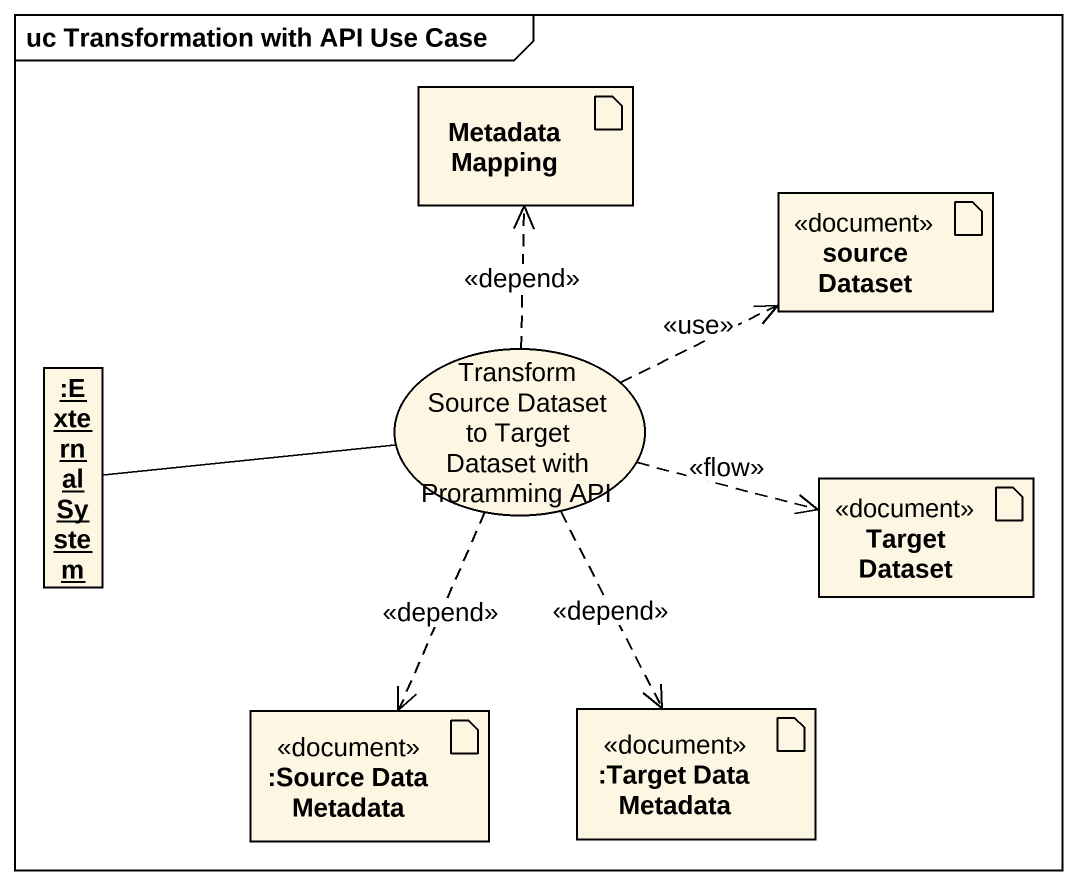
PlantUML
@startuml
mainframe uc Transformation with API Use Case
allowmixing
hide circle
hide empty members
artifact "Metadata Mapping" as Metadata_Mapping
artifact "source Dataset" as source_Dataset <<document>>
usecase "Transform Source Dataset to Target Dataset with Proramming API" as Transform_Source_Dataset_to
object ":External System" as External_System
artifact "Target Dataset" as Target_Dataset <<document>>
artifact ":Source Data Metadata" as Source_Data_Metadata <<document>>
artifact ":Target Data Metadata" as Target_Data_Metadata <<document>>
Transform_Source_Dataset_to .up.> Metadata_Mapping : <<depend>>
Transform_Source_Dataset_to .right.> source_Dataset : <<use>>
Transform_Source_Dataset_to .right.> Target_Dataset : <<flow>>
Transform_Source_Dataset_to ..> Source_Data_Metadata : <<depend>>
Transform_Source_Dataset_to ..> Target_Data_Metadata : <<depend>>
External_System -right- Transform_Source_Dataset_to
@enduml
